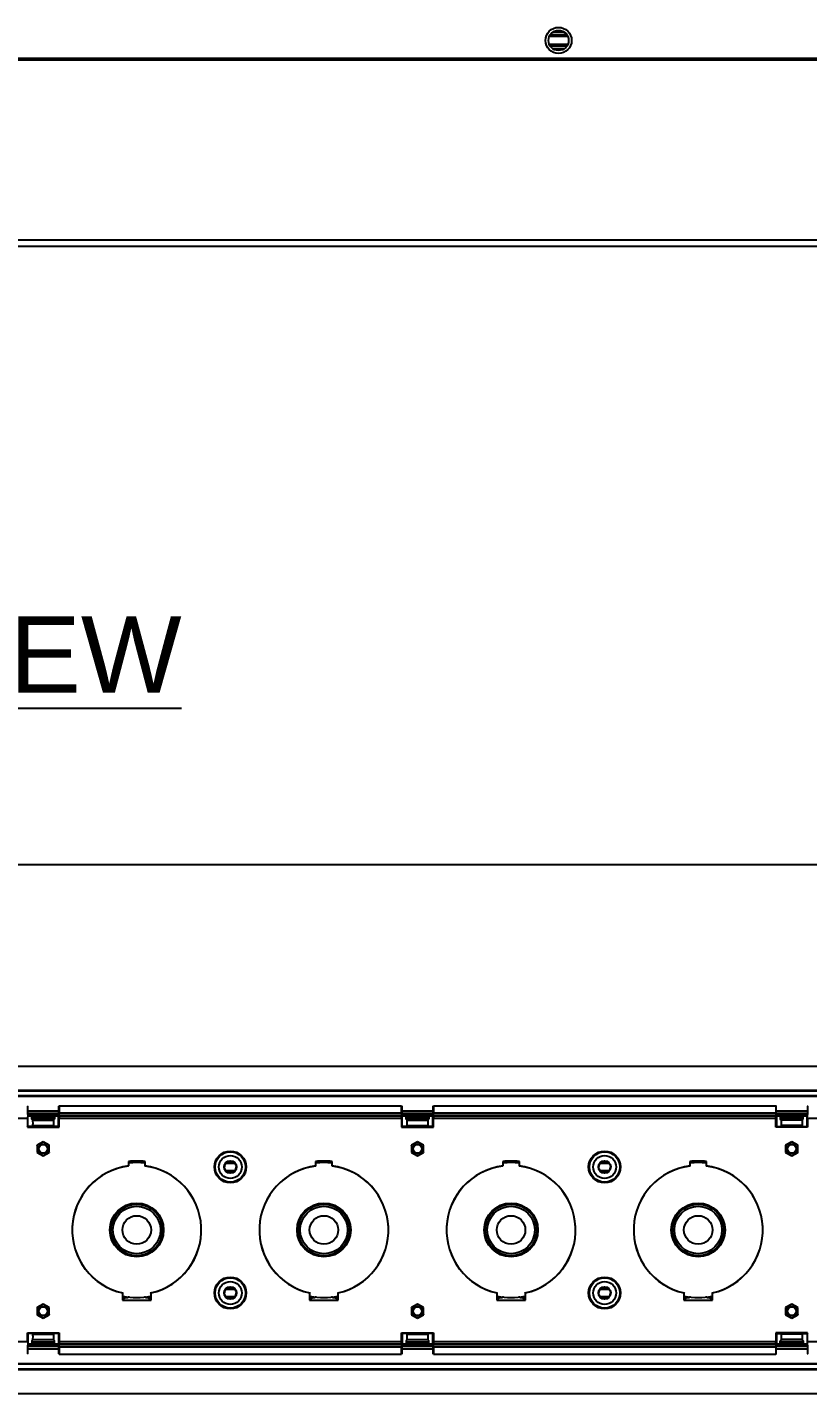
# Model space of a CAD drawing. Header units: inches. Extents: x 2.5 to 102.3, y 2 to 82.2.
# Drawn here: x 43.96 to 54.17, y 6.39 to 24.28 of the extents above; entities that cross this region are included whole.
import ezdxf
from ezdxf.enums import TextEntityAlignment as Align

# ---------------------------------------------------------------- set-up
doc = ezdxf.new("R2010")
doc.units = ezdxf.units.IN
doc.header["$MEASUREMENT"] = 0
doc.layers.add('DIM', color=1, linetype='Continuous')
doc.styles.add('Arial', font='arial.ttf')
doc.dimstyles.new('ETC EU Metric & ANSI.50 Stacked', dxfattribs={"dimscale": 2.666667, "dimtxt": 0.5, "dimasz": 0.625, "dimexe": 0.5, "dimexo": 0.5, "dimgap": 0.166667, "dimtad": 0, "dimtih": 1, "dimtoh": 1, "dimdec": 0, "dimlfac": 25.4, "dimzin": 4, "dimdsep": 46, "dimtxsty": 'Arial', "dimcen": 0.25, "dimadec": 0, "dimazin": 0, "dimtfac": 0.75, "dimtdec": 0, "dimtofl": 0, "dimtmove": 0, "dimatfit": 3, "dimfxl": 1, "dimtolj": 1, "dimtzin": 0, "dimarcsym": 0})

# ---------------------------------------------------------------- blocks, each defined once
blk = doc.blocks.new('*D1')
at = {"layer": 'Defpoints', "color": 0, "transparency": 16777216}
for p in [(80.911, 13.319), (2.513, 10.68), (80.911, 10.68)]:
    blk.add_point(p, dxfattribs=at)
at = {"layer": 'DIM', "color": 0, "lineweight": -2, "transparency": 16777216}
for p, q in [((2.513, 11.18), (2.513, 13.819)), ((80.911, 11.18), (80.911, 13.819)), ((3.138, 13.319), (40.247, 13.319)), ((80.286, 13.319), (43.177, 13.319))]:
    blk.add_line(p, q, dxfattribs=at)
at = {"layer": 'DIM', "color": 0, "transparency": 16777216}
for points in [[(3.138, 13.424), (3.138, 13.215), (2.513, 13.319)], [(80.286, 13.424), (80.286, 13.215), (80.911, 13.319)]]:
    blk.add_solid(points, dxfattribs=at)
at = {"layer": 'DIM', "color": 0, "transparency": 16777216, "char_height": 0.5, "attachment_point": 5, "style": 'Arial'}
for s, insert in [('\\A1;1991mm', (41.712, 13.741)), ('\\A1;[78.40"]', (41.712, 12.832))]:
    blk.add_mtext(s, dxfattribs=dict(at, insert=insert))

msp = doc.modelspace()

# ---------------------------------------------------------------- linework, layer by layer
for p, q in [((51.032, 24.165), (50.788, 24.165)), ((51.021, 24.185), (50.798, 24.185)), ((50.8, 24.188), (51.019, 24.188)), ((50.986, 24.222), (50.834, 24.222)), ((50.845, 24.229), (50.974, 24.229)), ((50.788, 24.062), (51.032, 24.062)), ((50.798, 24.042), (51.021, 24.042)), ((51.019, 24.039), (50.8, 24.039)), ((50.834, 24.005), (50.986, 24.005)), ((50.974, 23.998), (50.845, 23.998)), ((3.363, 23.863), (80.063, 23.863)), ((80.063, 23.854), (3.363, 23.854)), ((79.048, 23.878), (4.378, 23.878)), ((3.363, 21.5), (80.063, 21.5)), ((3.363, 21.419), (80.063, 21.419)), ((3.363, 21.419), (80.063, 21.419)), ((3.363, 10.68), (80.063, 10.68)), ((3.363, 10.367), (80.063, 10.367)), ((80.063, 10.355), (3.363, 10.355)), ((3.363, 10.295), (80.063, 10.295)), ((80.063, 10.285), (3.363, 10.285)), ((43.953, 10.163), (43.958, 10.157)), ((43.958, 10.157), (43.958, 10.068)), ((43.958, 10.096), (44.369, 10.096)), ((44.369, 10.087), (43.958, 10.087)), ((43.958, 10.068), (43.963, 10.018)), ((43.959, 10.057), (44.368, 10.057)), ((44.368, 10.055), (43.959, 10.055)), ((43.962, 10.034), (44.013, 10.034)), ((43.962, 10.031), (44.013, 10.031)), ((44.013, 9.986), (44.013, 10.055)), ((44.028, 10.041), (44.014, 10.055)), ((44.028, 10.041), (44.298, 10.041)), ((44.029, 10.031), (44.298, 10.031)), ((44.029, 10.011), (44.029, 10.031)), ((44.298, 10.041), (44.313, 10.055)), ((44.298, 10.011), (44.298, 10.031)), ((44.313, 10.055), (44.313, 9.986)), ((44.313, 10.034), (44.365, 10.034)), ((44.313, 10.031), (44.365, 10.031)), ((44.363, 10.018), (44.369, 10.068)), ((44.369, 10.157), (44.374, 10.163)), ((44.369, 10.068), (44.369, 10.157)), ((44.373, 10.036), (44.372, 10.03)), ((44.372, 10.03), (48.855, 10.03)), ((48.854, 10.036), (44.373, 10.036)), ((44.374, 10.163), (44.374, 10.07)), ((44.374, 10.163), (48.853, 10.163)), ((44.374, 10.07), (48.853, 10.07)), ((48.853, 10.07), (48.853, 10.163)), ((48.853, 10.163), (48.858, 10.157)), ((48.855, 10.03), (48.854, 10.036)), ((48.858, 10.157), (48.858, 10.068)), ((48.858, 10.096), (49.269, 10.096)), ((49.269, 10.087), (48.858, 10.087)), ((48.858, 10.068), (48.863, 10.018)), ((48.859, 10.057), (49.268, 10.057)), ((49.268, 10.055), (48.859, 10.055)), ((48.862, 10.034), (48.913, 10.034)), ((48.862, 10.031), (48.913, 10.031)), ((48.913, 9.986), (48.913, 10.055)), ((48.928, 10.041), (48.914, 10.055)), ((48.928, 10.041), (49.198, 10.041)), ((48.929, 10.031), (49.198, 10.031)), ((48.929, 10.011), (48.929, 10.031)), ((49.198, 10.041), (49.213, 10.055)), ((49.198, 10.011), (49.198, 10.031)), ((49.213, 10.055), (49.213, 9.986)), ((49.213, 10.034), (49.265, 10.034)), ((49.213, 10.031), (49.265, 10.031)), ((49.263, 10.018), (49.269, 10.068)), ((49.269, 10.157), (49.274, 10.163)), ((49.269, 10.068), (49.269, 10.157)), ((49.273, 10.036), (49.272, 10.03)), ((49.272, 10.03), (53.755, 10.03)), ((53.754, 10.036), (49.273, 10.036)), ((49.274, 10.163), (49.274, 10.07)), ((49.274, 10.163), (53.753, 10.163)), ((49.274, 10.07), (53.753, 10.07)), ((53.753, 10.163), (53.753, 10.07)), ((53.758, 10.157), (53.753, 10.163)), ((53.754, 10.036), (53.755, 10.03)), ((53.758, 10.068), (53.758, 10.157)), ((53.758, 10.096), (54.169, 10.096)), ((54.169, 10.087), (53.758, 10.087)), ((53.763, 10.018), (53.758, 10.068)), ((53.759, 10.057), (54.168, 10.057)), ((54.168, 10.055), (53.759, 10.055)), ((53.762, 10.034), (53.813, 10.034)), ((53.762, 10.031), (53.813, 10.031)), ((53.813, 10.055), (53.813, 9.986)), ((53.828, 10.041), (53.814, 10.055)), ((54.098, 10.041), (53.828, 10.041)), ((54.098, 10.031), (53.829, 10.031)), ((53.829, 10.011), (53.829, 10.031)), ((54.098, 10.041), (54.113, 10.055)), ((54.098, 10.011), (54.098, 10.031)), ((54.113, 9.986), (54.113, 10.055)), ((54.113, 10.034), (54.165, 10.034)), ((54.113, 10.031), (54.165, 10.031)), ((54.169, 10.068), (54.163, 10.018)), ((54.174, 10.163), (54.169, 10.157)), ((54.169, 10.157), (54.169, 10.068)), ((43.956, 9.996), (42.525, 9.996)), ((43.956, 9.996), (43.956, 9.884)), ((43.956, 9.884), (43.963, 9.891)), ((43.956, 9.884), (44.371, 9.884)), ((43.963, 9.891), (43.963, 10.018)), ((44.013, 9.891), (43.963, 9.891)), ((44.013, 9.986), (44.028, 10.001)), ((44.027, 9.972), (44.013, 9.986)), ((44.013, 9.891), (44.027, 9.903)), ((44.027, 9.972), (44.299, 9.972)), ((44.027, 9.903), (44.299, 9.903)), ((44.028, 10.001), (44.298, 10.001)), ((44.029, 10.011), (44.298, 10.011)), ((44.313, 9.986), (44.298, 10.001)), ((44.299, 9.972), (44.313, 9.986)), ((44.313, 9.891), (44.299, 9.903)), ((44.363, 9.891), (44.313, 9.891)), ((44.363, 9.891), (44.363, 10.018)), ((44.371, 9.884), (44.363, 9.891)), ((44.371, 9.884), (44.371, 9.996)), ((48.856, 9.996), (44.371, 9.996)), ((48.856, 9.996), (48.856, 9.884)), ((48.856, 9.884), (48.863, 9.891)), ((48.856, 9.884), (49.271, 9.884)), ((48.863, 9.891), (48.863, 10.018)), ((48.913, 9.891), (48.863, 9.891)), ((48.913, 9.986), (48.928, 10.001)), ((48.927, 9.972), (48.913, 9.986)), ((48.913, 9.891), (48.927, 9.903)), ((48.927, 9.972), (49.199, 9.972)), ((48.927, 9.903), (49.199, 9.903)), ((48.928, 10.001), (49.198, 10.001)), ((48.929, 10.011), (49.198, 10.011)), ((49.213, 9.986), (49.198, 10.001)), ((49.199, 9.972), (49.213, 9.986)), ((49.213, 9.891), (49.199, 9.903)), ((49.263, 9.891), (49.213, 9.891)), ((49.263, 9.891), (49.263, 10.018)), ((49.271, 9.884), (49.263, 9.891)), ((49.271, 9.884), (49.271, 9.996)), ((53.756, 9.996), (49.271, 9.996)), ((53.756, 9.884), (53.756, 9.996)), ((53.756, 9.884), (53.763, 9.891)), ((54.171, 9.884), (53.756, 9.884)), ((53.763, 10.018), (53.763, 9.891)), ((53.763, 9.891), (53.804, 9.891)), ((53.813, 9.986), (53.828, 10.001)), ((53.827, 9.972), (53.813, 9.986)), ((53.814, 9.892), (53.827, 9.903)), ((54.099, 9.972), (53.827, 9.972)), ((54.099, 9.903), (53.827, 9.903)), ((54.098, 10.001), (53.828, 10.001)), ((54.098, 10.011), (53.829, 10.011)), ((54.113, 9.986), (54.098, 10.001)), ((54.099, 9.972), (54.113, 9.986)), ((54.113, 9.892), (54.099, 9.903)), ((54.123, 9.891), (54.163, 9.891)), ((54.163, 9.891), (54.163, 10.018)), ((54.171, 9.884), (54.163, 9.891)), ((54.171, 9.996), (54.171, 9.884)), ((58.656, 9.996), (54.171, 9.996)), ((44.163, 9.691), (44.083, 9.645)), ((44.163, 9.688), (44.086, 9.643)), ((44.243, 9.645), (44.163, 9.691)), ((44.163, 9.688), (44.163, 9.691)), ((44.241, 9.643), (44.163, 9.688)), ((49.063, 9.691), (48.983, 9.645)), ((49.063, 9.688), (48.986, 9.643)), ((49.143, 9.645), (49.063, 9.691)), ((49.063, 9.688), (49.063, 9.691)), ((49.141, 9.643), (49.063, 9.688)), ((53.963, 9.691), (53.883, 9.645)), ((53.963, 9.688), (53.886, 9.643)), ((54.043, 9.645), (53.963, 9.691)), ((53.963, 9.688), (53.963, 9.691)), ((54.041, 9.643), (53.963, 9.688)), ((44.083, 9.645), (44.083, 9.552)), ((44.086, 9.643), (44.083, 9.645)), ((44.086, 9.554), (44.083, 9.552)), ((44.083, 9.552), (44.163, 9.506)), ((44.086, 9.643), (44.086, 9.554)), ((44.086, 9.554), (44.163, 9.509)), ((44.163, 9.509), (44.241, 9.554)), ((44.163, 9.506), (44.243, 9.552)), ((44.163, 9.509), (44.163, 9.506)), ((44.241, 9.643), (44.243, 9.645)), ((44.241, 9.554), (44.241, 9.643)), ((44.241, 9.554), (44.243, 9.552)), ((44.243, 9.552), (44.243, 9.645)), ((48.983, 9.645), (48.983, 9.552)), ((48.986, 9.643), (48.983, 9.645)), ((48.986, 9.554), (48.983, 9.552)), ((48.983, 9.552), (49.063, 9.506)), ((48.986, 9.643), (48.986, 9.554)), ((48.986, 9.554), (49.063, 9.509)), ((49.063, 9.509), (49.141, 9.554)), ((49.063, 9.506), (49.143, 9.552)), ((49.063, 9.509), (49.063, 9.506)), ((49.141, 9.643), (49.143, 9.645)), ((49.141, 9.554), (49.141, 9.643)), ((49.141, 9.554), (49.143, 9.552)), ((49.143, 9.552), (49.143, 9.645)), ((53.883, 9.645), (53.883, 9.552)), ((53.886, 9.643), (53.883, 9.645)), ((53.886, 9.554), (53.883, 9.552)), ((53.883, 9.552), (53.963, 9.506)), ((53.886, 9.643), (53.886, 9.554)), ((53.886, 9.554), (53.963, 9.509)), ((53.963, 9.509), (54.041, 9.554)), ((53.963, 9.506), (54.043, 9.552)), ((53.963, 9.509), (53.963, 9.506)), ((54.041, 9.643), (54.043, 9.645)), ((54.041, 9.554), (54.041, 9.643)), ((54.041, 9.554), (54.043, 9.552)), ((54.043, 9.552), (54.043, 9.645)), ((45.279, 9.433), (45.279, 9.374)), ((45.288, 9.424), (45.279, 9.433)), ((45.283, 9.374), (45.283, 9.421)), ((45.287, 9.416), (45.388, 9.422)), ((45.29, 9.424), (45.29, 9.424)), ((45.29, 9.424), (45.29, 9.416)), ((45.388, 9.422), (45.49, 9.416)), ((45.487, 9.424), (45.487, 9.424)), ((45.487, 9.416), (45.487, 9.424)), ((45.488, 9.424), (45.498, 9.433)), ((45.494, 9.421), (45.494, 9.374)), ((45.498, 9.374), (45.498, 9.433)), ((46.541, 9.332), (46.558, 9.306)), ((46.552, 9.409), (46.673, 9.409)), ((46.553, 9.314), (46.676, 9.314)), ((46.556, 9.309), (46.671, 9.309)), ((46.669, 9.306), (46.558, 9.306)), ((46.584, 9.433), (46.559, 9.417)), ((46.67, 9.414), (46.563, 9.414)), ((46.565, 9.416), (46.669, 9.416)), ((46.579, 9.43), (46.634, 9.43)), ((46.582, 9.432), (46.63, 9.432)), ((46.644, 9.433), (46.614, 9.439)), ((46.643, 9.289), (46.668, 9.306)), ((46.686, 9.39), (46.669, 9.416)), ((46.685, 9.331), (46.691, 9.361)), ((47.729, 9.433), (47.729, 9.374)), ((47.738, 9.424), (47.729, 9.433)), ((47.733, 9.374), (47.733, 9.421)), ((47.737, 9.416), (47.838, 9.422)), ((47.74, 9.424), (47.74, 9.424)), ((47.74, 9.424), (47.74, 9.416)), ((47.838, 9.422), (47.94, 9.416)), ((47.937, 9.424), (47.937, 9.424)), ((47.937, 9.416), (47.937, 9.424)), ((47.938, 9.424), (47.948, 9.433)), ((47.944, 9.421), (47.944, 9.374)), ((47.948, 9.374), (47.948, 9.433)), ((50.179, 9.433), (50.179, 9.374)), ((50.188, 9.424), (50.179, 9.433)), ((50.183, 9.374), (50.183, 9.421)), ((50.187, 9.416), (50.288, 9.422)), ((50.19, 9.424), (50.19, 9.424)), ((50.19, 9.424), (50.19, 9.416)), ((50.288, 9.422), (50.39, 9.416)), ((50.387, 9.424), (50.387, 9.424)), ((50.387, 9.416), (50.387, 9.424)), ((50.388, 9.424), (50.398, 9.433)), ((50.394, 9.421), (50.394, 9.374)), ((50.398, 9.374), (50.398, 9.433)), ((51.441, 9.332), (51.458, 9.306)), ((51.452, 9.409), (51.573, 9.409)), ((51.453, 9.314), (51.576, 9.314)), ((51.456, 9.309), (51.571, 9.309)), ((51.569, 9.306), (51.458, 9.306)), ((51.484, 9.433), (51.459, 9.417)), ((51.57, 9.414), (51.463, 9.414)), ((51.465, 9.416), (51.569, 9.416)), ((51.479, 9.43), (51.534, 9.43)), ((51.482, 9.432), (51.53, 9.432)), ((51.544, 9.433), (51.514, 9.439)), ((51.543, 9.289), (51.568, 9.306)), ((51.586, 9.39), (51.569, 9.416)), ((51.585, 9.331), (51.591, 9.361)), ((52.629, 9.433), (52.629, 9.374)), ((52.638, 9.424), (52.629, 9.433)), ((52.633, 9.374), (52.633, 9.421)), ((52.637, 9.416), (52.738, 9.422)), ((52.64, 9.424), (52.64, 9.424)), ((52.64, 9.424), (52.64, 9.416)), ((52.738, 9.422), (52.84, 9.416)), ((52.837, 9.424), (52.837, 9.424)), ((52.837, 9.416), (52.837, 9.424)), ((52.838, 9.424), (52.848, 9.433)), ((52.844, 9.421), (52.844, 9.374)), ((52.848, 9.374), (52.848, 9.433)), ((46.577, 9.292), (46.648, 9.292)), ((46.583, 9.289), (46.613, 9.283)), ((51.477, 9.292), (51.548, 9.292)), ((51.483, 9.289), (51.513, 9.283)), ((45.2, 7.712), (45.2, 7.615)), ((45.206, 7.664), (45.206, 7.712)), ((45.571, 7.712), (45.571, 7.664)), ((45.577, 7.615), (45.577, 7.712)), ((46.674, 7.758), (46.551, 7.758)), ((46.553, 7.761), (46.672, 7.761)), ((46.67, 7.764), (46.556, 7.764)), ((46.558, 7.766), (46.669, 7.766)), ((46.584, 7.783), (46.559, 7.767)), ((46.579, 7.78), (46.65, 7.78)), ((46.644, 7.783), (46.614, 7.789)), ((46.686, 7.74), (46.669, 7.766)), ((46.685, 7.681), (46.691, 7.711)), ((47.65, 7.712), (47.65, 7.615)), ((47.656, 7.664), (47.656, 7.712)), ((48.021, 7.712), (48.021, 7.664)), ((48.027, 7.615), (48.027, 7.712)), ((50.1, 7.712), (50.1, 7.615)), ((50.106, 7.664), (50.106, 7.712)), ((50.471, 7.712), (50.471, 7.664)), ((50.477, 7.615), (50.477, 7.712)), ((51.574, 7.758), (51.451, 7.758)), ((51.453, 7.761), (51.572, 7.761)), ((51.57, 7.764), (51.456, 7.764)), ((51.458, 7.766), (51.569, 7.766)), ((51.484, 7.783), (51.459, 7.767)), ((51.479, 7.78), (51.55, 7.78)), ((51.544, 7.783), (51.514, 7.789)), ((51.586, 7.74), (51.569, 7.766)), ((51.585, 7.681), (51.591, 7.711)), ((52.55, 7.712), (52.55, 7.615)), ((52.556, 7.664), (52.556, 7.712)), ((52.921, 7.712), (52.921, 7.664)), ((52.927, 7.615), (52.927, 7.712)), ((44.163, 7.566), (44.083, 7.52)), ((44.083, 7.52), (44.083, 7.427)), ((44.086, 7.518), (44.083, 7.52)), ((44.163, 7.563), (44.086, 7.518)), ((44.086, 7.518), (44.086, 7.429)), ((44.243, 7.52), (44.163, 7.566)), ((44.163, 7.563), (44.163, 7.566)), ((44.241, 7.518), (44.163, 7.563)), ((44.241, 7.518), (44.243, 7.52)), ((44.241, 7.429), (44.241, 7.518)), ((44.243, 7.427), (44.243, 7.52)), ((45.2, 7.615), (45.213, 7.628)), ((45.2, 7.615), (45.577, 7.615)), ((45.213, 7.628), (45.213, 7.66)), ((45.215, 7.63), (45.243, 7.654)), ((45.243, 7.654), (45.243, 7.662)), ((45.243, 7.654), (45.275, 7.654)), ((45.501, 7.654), (45.534, 7.654)), ((45.534, 7.654), (45.534, 7.662)), ((45.562, 7.63), (45.534, 7.654)), ((45.563, 7.66), (45.563, 7.628)), ((45.577, 7.615), (45.563, 7.628)), ((46.541, 7.682), (46.558, 7.656)), ((46.553, 7.663), (46.675, 7.663)), ((46.556, 7.659), (46.664, 7.659)), ((46.662, 7.656), (46.558, 7.656)), ((46.583, 7.639), (46.613, 7.633)), ((46.593, 7.642), (46.648, 7.642)), ((46.597, 7.641), (46.645, 7.641)), ((46.643, 7.639), (46.668, 7.656)), ((47.65, 7.615), (47.663, 7.628)), ((47.65, 7.615), (48.027, 7.615)), ((47.663, 7.628), (47.663, 7.66)), ((47.665, 7.63), (47.693, 7.654)), ((47.693, 7.654), (47.693, 7.662)), ((47.693, 7.654), (47.725, 7.654)), ((47.951, 7.654), (47.984, 7.654)), ((47.984, 7.654), (47.984, 7.662)), ((48.012, 7.63), (47.984, 7.654)), ((48.013, 7.66), (48.013, 7.628)), ((48.027, 7.615), (48.013, 7.628)), ((49.063, 7.566), (48.983, 7.52)), ((48.983, 7.52), (48.983, 7.427)), ((48.986, 7.518), (48.983, 7.52)), ((49.063, 7.563), (48.986, 7.518)), ((48.986, 7.518), (48.986, 7.429)), ((49.143, 7.52), (49.063, 7.566)), ((49.063, 7.563), (49.063, 7.566)), ((49.141, 7.518), (49.063, 7.563)), ((49.141, 7.518), (49.143, 7.52)), ((49.141, 7.429), (49.141, 7.518)), ((49.143, 7.427), (49.143, 7.52)), ((50.1, 7.615), (50.113, 7.628)), ((50.1, 7.615), (50.477, 7.615)), ((50.113, 7.628), (50.113, 7.66)), ((50.115, 7.63), (50.143, 7.654)), ((50.143, 7.654), (50.143, 7.662)), ((50.143, 7.654), (50.175, 7.654)), ((50.401, 7.654), (50.434, 7.654)), ((50.434, 7.654), (50.434, 7.662)), ((50.462, 7.63), (50.434, 7.654)), ((50.463, 7.66), (50.463, 7.628)), ((50.477, 7.615), (50.463, 7.628)), ((51.441, 7.682), (51.458, 7.656)), ((51.453, 7.663), (51.575, 7.663)), ((51.456, 7.659), (51.564, 7.659)), ((51.562, 7.656), (51.458, 7.656)), ((51.483, 7.639), (51.513, 7.633)), ((51.493, 7.642), (51.548, 7.642)), ((51.497, 7.641), (51.545, 7.641)), ((51.543, 7.639), (51.568, 7.656)), ((52.55, 7.615), (52.563, 7.628)), ((52.55, 7.615), (52.927, 7.615)), ((52.563, 7.628), (52.563, 7.66)), ((52.565, 7.63), (52.593, 7.654)), ((52.593, 7.654), (52.593, 7.662)), ((52.593, 7.654), (52.625, 7.654)), ((52.851, 7.654), (52.884, 7.654)), ((52.884, 7.654), (52.884, 7.662)), ((52.912, 7.63), (52.884, 7.654)), ((52.913, 7.66), (52.913, 7.628)), ((52.927, 7.615), (52.913, 7.628)), ((53.963, 7.566), (53.883, 7.52)), ((53.883, 7.52), (53.883, 7.427)), ((53.886, 7.518), (53.883, 7.52)), ((53.963, 7.563), (53.886, 7.518)), ((53.886, 7.518), (53.886, 7.429)), ((54.043, 7.52), (53.963, 7.566)), ((53.963, 7.563), (53.963, 7.566)), ((54.041, 7.518), (53.963, 7.563)), ((54.041, 7.518), (54.043, 7.52)), ((54.041, 7.429), (54.041, 7.518)), ((54.043, 7.427), (54.043, 7.52)), ((44.086, 7.429), (44.083, 7.427)), ((44.083, 7.427), (44.163, 7.381)), ((44.086, 7.429), (44.163, 7.384)), ((44.163, 7.384), (44.241, 7.429)), ((44.163, 7.381), (44.243, 7.427)), ((44.163, 7.384), (44.163, 7.381)), ((44.241, 7.429), (44.243, 7.427)), ((48.986, 7.429), (48.983, 7.427)), ((48.983, 7.427), (49.063, 7.381)), ((48.986, 7.429), (49.063, 7.384)), ((49.063, 7.384), (49.141, 7.429)), ((49.063, 7.381), (49.143, 7.427)), ((49.063, 7.384), (49.063, 7.381)), ((49.141, 7.429), (49.143, 7.427)), ((53.886, 7.429), (53.883, 7.427)), ((53.883, 7.427), (53.963, 7.381)), ((53.886, 7.429), (53.963, 7.384)), ((53.963, 7.384), (54.041, 7.429)), ((53.963, 7.381), (54.043, 7.427)), ((53.963, 7.384), (53.963, 7.381)), ((54.041, 7.429), (54.043, 7.427)), ((43.956, 7.076), (43.956, 7.189)), ((43.956, 7.189), (43.963, 7.181)), ((43.956, 7.189), (44.371, 7.189)), ((43.963, 7.181), (43.963, 7.054)), ((44.013, 7.181), (43.963, 7.181)), ((44.013, 7.181), (44.027, 7.17)), ((44.027, 7.17), (44.299, 7.17)), ((44.313, 7.181), (44.299, 7.17)), ((44.363, 7.181), (44.313, 7.181)), ((44.371, 7.189), (44.363, 7.181)), ((44.363, 7.181), (44.363, 7.054)), ((44.371, 7.189), (44.371, 7.076)), ((48.856, 7.076), (48.856, 7.189)), ((48.856, 7.189), (48.863, 7.181)), ((48.856, 7.189), (49.271, 7.189)), ((48.863, 7.181), (48.863, 7.054)), ((48.913, 7.181), (48.863, 7.181)), ((48.913, 7.181), (48.927, 7.17)), ((48.927, 7.17), (49.199, 7.17)), ((49.213, 7.181), (49.199, 7.17)), ((49.263, 7.181), (49.213, 7.181)), ((49.271, 7.189), (49.263, 7.181)), ((49.263, 7.054), (49.263, 7.181)), ((49.271, 7.189), (49.271, 7.076)), ((53.756, 7.189), (53.756, 7.076)), ((53.756, 7.189), (53.763, 7.181)), ((54.171, 7.189), (53.756, 7.189)), ((53.763, 7.181), (53.763, 7.054)), ((53.763, 7.181), (53.813, 7.181)), ((53.813, 7.181), (53.827, 7.17)), ((54.099, 7.17), (53.827, 7.17)), ((54.113, 7.181), (54.099, 7.17)), ((54.113, 7.181), (54.163, 7.181)), ((54.171, 7.189), (54.163, 7.181)), ((54.163, 7.181), (54.163, 7.054)), ((54.171, 7.076), (54.171, 7.189)), ((42.525, 7.076), (43.956, 7.076)), ((43.963, 7.054), (43.958, 7.004)), ((43.958, 7.004), (43.958, 6.915)), ((43.958, 6.985), (44.369, 6.985)), ((43.959, 7.017), (44.368, 7.017)), ((44.368, 7.015), (43.959, 7.015)), ((44.013, 7.041), (43.962, 7.041)), ((44.013, 7.038), (43.962, 7.038)), ((44.027, 7.1), (44.013, 7.086)), ((44.013, 7.086), (44.013, 7.017)), ((44.013, 7.086), (44.028, 7.071)), ((44.028, 7.031), (44.014, 7.017)), ((44.027, 7.1), (44.299, 7.1)), ((44.028, 7.071), (44.298, 7.071)), ((44.028, 7.031), (44.298, 7.031)), ((44.029, 7.061), (44.029, 7.041)), ((44.029, 7.061), (44.298, 7.061)), ((44.029, 7.041), (44.298, 7.041)), ((44.313, 7.086), (44.298, 7.071)), ((44.298, 7.061), (44.298, 7.041)), ((44.298, 7.031), (44.313, 7.017)), ((44.299, 7.1), (44.313, 7.086)), ((44.313, 7.017), (44.313, 7.086)), ((44.365, 7.041), (44.313, 7.041)), ((44.365, 7.038), (44.313, 7.038)), ((44.369, 7.004), (44.363, 7.054)), ((44.369, 6.915), (44.369, 7.004)), ((44.371, 7.076), (48.856, 7.076)), ((44.372, 7.042), (44.373, 7.036)), ((48.855, 7.042), (44.372, 7.042)), ((44.373, 7.036), (48.854, 7.036)), ((48.853, 7.003), (44.374, 7.003)), ((44.374, 7.003), (44.374, 6.909)), ((48.853, 6.909), (48.853, 7.003)), ((48.854, 7.036), (48.855, 7.042)), ((48.863, 7.054), (48.858, 7.004)), ((48.858, 7.004), (48.858, 6.915)), ((48.858, 6.985), (49.269, 6.985)), ((48.859, 7.017), (49.268, 7.017)), ((49.268, 7.015), (48.859, 7.015)), ((48.913, 7.041), (48.862, 7.041)), ((48.913, 7.038), (48.862, 7.038)), ((48.927, 7.1), (48.913, 7.086)), ((48.913, 7.086), (48.913, 7.017)), ((48.913, 7.086), (48.928, 7.071)), ((48.928, 7.031), (48.914, 7.017)), ((48.927, 7.1), (49.199, 7.1)), ((48.928, 7.071), (49.198, 7.071)), ((48.928, 7.031), (49.198, 7.031)), ((48.929, 7.061), (48.929, 7.041)), ((48.929, 7.061), (49.198, 7.061)), ((48.929, 7.041), (49.198, 7.041)), ((49.213, 7.086), (49.198, 7.071)), ((49.198, 7.061), (49.198, 7.041)), ((49.198, 7.031), (49.213, 7.017)), ((49.199, 7.1), (49.213, 7.086)), ((49.213, 7.017), (49.213, 7.086)), ((49.265, 7.041), (49.213, 7.041)), ((49.265, 7.038), (49.213, 7.038)), ((49.269, 7.004), (49.263, 7.054)), ((49.269, 6.915), (49.269, 7.004)), ((49.271, 7.076), (53.756, 7.076)), ((49.272, 7.042), (49.273, 7.036)), ((53.755, 7.042), (49.272, 7.042)), ((49.273, 7.036), (53.754, 7.036)), ((53.753, 7.003), (49.274, 7.003)), ((49.274, 7.003), (49.274, 6.909)), ((53.753, 7.003), (53.753, 6.909)), ((53.755, 7.042), (53.754, 7.036)), ((53.758, 7.004), (53.763, 7.054)), ((53.758, 6.915), (53.758, 7.004)), ((53.758, 6.985), (54.169, 6.985)), ((53.759, 7.017), (54.168, 7.017)), ((54.168, 7.015), (53.759, 7.015)), ((53.813, 7.041), (53.762, 7.041)), ((53.813, 7.038), (53.762, 7.038)), ((53.827, 7.1), (53.813, 7.086)), ((53.813, 7.086), (53.828, 7.071)), ((53.813, 7.017), (53.813, 7.086)), ((53.828, 7.031), (53.814, 7.017)), ((54.099, 7.1), (53.827, 7.1)), ((54.098, 7.071), (53.828, 7.071)), ((54.098, 7.031), (53.828, 7.031)), ((53.829, 7.061), (53.829, 7.041)), ((54.098, 7.061), (53.829, 7.061)), ((54.098, 7.041), (53.829, 7.041)), ((54.113, 7.086), (54.098, 7.071)), ((54.098, 7.061), (54.098, 7.041)), ((54.098, 7.031), (54.113, 7.017)), ((54.099, 7.1), (54.113, 7.086)), ((54.113, 7.086), (54.113, 7.017)), ((54.165, 7.041), (54.113, 7.041)), ((54.165, 7.038), (54.113, 7.038)), ((54.163, 7.054), (54.169, 7.004)), ((54.169, 7.004), (54.169, 6.915)), ((54.171, 7.076), (58.656, 7.076)), ((43.958, 6.915), (43.953, 6.909)), ((44.369, 6.977), (43.958, 6.977)), ((44.374, 6.909), (44.369, 6.915)), ((44.374, 6.909), (48.853, 6.909)), ((48.858, 6.915), (48.853, 6.909)), ((49.269, 6.977), (48.858, 6.977)), ((49.274, 6.909), (49.269, 6.915)), ((49.274, 6.909), (53.753, 6.909)), ((53.753, 6.909), (53.758, 6.915)), ((54.169, 6.977), (53.758, 6.977)), ((54.169, 6.915), (54.174, 6.909)), ((3.363, 6.787), (80.063, 6.787)), ((80.063, 6.777), (3.363, 6.777)), ((3.363, 6.717), (80.063, 6.717)), ((80.063, 6.705), (3.363, 6.705)), ((3.363, 6.393), (80.063, 6.393))]:
    msp.add_line(p, q)
at = {"flags": 128}
for points in [[(45.487, 9.424), (45.488, 9.424), (45.489, 9.424)], [(46.542, 9.392), (46.537, 9.377), (46.535, 9.361)], [(47.937, 9.424), (47.938, 9.424), (47.939, 9.424)], [(50.387, 9.424), (50.388, 9.424), (50.389, 9.424)], [(51.442, 9.392), (51.437, 9.377), (51.435, 9.361)], [(52.837, 9.424), (52.838, 9.424), (52.839, 9.424)], [(46.542, 7.742), (46.537, 7.727), (46.535, 7.711)], [(51.442, 7.742), (51.437, 7.727), (51.435, 7.711)]]:
    msp.add_lwpolyline(points, dxfattribs=at)
for centre, radius in [((50.91, 24.113), 0.171), ((50.91, 24.113), 0.132), ((44.163, 9.599), 0.062), ((44.163, 9.599), 0.0564), ((46.613, 9.361), 0.209), ((46.613, 9.361), 0.199), ((46.613, 9.361), 0.15), ((49.063, 9.599), 0.062), ((49.063, 9.599), 0.0564), ((51.513, 9.361), 0.209), ((51.513, 9.361), 0.199), ((51.513, 9.361), 0.15), ((53.963, 9.599), 0.062), ((53.963, 9.599), 0.0564), ((46.613, 9.361), 0.0809), ((46.613, 9.361), 0.08), ((46.613, 9.361), 0.078), ((51.513, 9.361), 0.0809), ((51.513, 9.361), 0.08), ((51.513, 9.361), 0.078), ((45.388, 8.536), 0.352), ((45.388, 8.536), 0.337), ((45.388, 8.536), 0.311), ((47.838, 8.536), 0.352), ((47.838, 8.536), 0.337), ((47.838, 8.536), 0.311), ((50.288, 8.536), 0.352), ((50.288, 8.536), 0.337), ((50.288, 8.536), 0.311), ((52.738, 8.536), 0.352), ((52.738, 8.536), 0.337), ((52.738, 8.536), 0.311), ((45.388, 8.536), 0.187), ((47.838, 8.536), 0.187), ((50.288, 8.536), 0.187), ((52.738, 8.536), 0.187), ((46.613, 7.711), 0.209), ((46.613, 7.711), 0.199), ((51.513, 7.711), 0.209), ((51.513, 7.711), 0.199), ((46.613, 7.711), 0.15), ((46.613, 7.711), 0.0809), ((46.613, 7.711), 0.08), ((46.613, 7.711), 0.078), ((51.513, 7.711), 0.15), ((51.513, 7.711), 0.0809), ((51.513, 7.711), 0.08), ((51.513, 7.711), 0.078), ((44.163, 7.474), 0.062), ((44.163, 7.474), 0.0564), ((49.063, 7.474), 0.062), ((49.063, 7.474), 0.0564), ((53.963, 7.474), 0.062), ((53.963, 7.474), 0.0564)]:
    msp.add_circle(centre, radius)
for centre, radius, start, end in [((45.388, 8.536), 0.845, 97.4403, 257.1306), ((45.388, 8.536), 0.845, 97.1531, 257.538), ((45.388, 8.536), 0.903, 83.0398, 96.9602), ((45.288, 9.419), 0.00491, 73.6308, 95.165), ((45.388, 8.536), 0.893, 83.6615, 96.3385), ((45.388, 8.536), 0.845, 282.462, 82.8469), ((45.388, 8.536), 0.845, 282.8694, 82.5597), ((47.838, 8.536), 0.845, 97.4403, 257.1306), ((47.838, 8.536), 0.845, 97.1531, 257.538), ((47.838, 8.536), 0.903, 83.0398, 96.9602), ((47.738, 9.419), 0.00491, 73.6308, 95.165), ((47.838, 8.536), 0.893, 83.6615, 96.3385), ((47.838, 8.536), 0.845, 282.462, 82.8469), ((47.838, 8.536), 0.845, 282.8694, 82.5597), ((50.288, 8.536), 0.845, 97.4403, 257.1306), ((50.288, 8.536), 0.845, 97.1531, 257.538), ((50.288, 8.536), 0.903, 83.0398, 96.9602), ((50.188, 9.419), 0.00488, 73.5664, 95.2294), ((50.288, 8.536), 0.893, 83.6615, 96.3385), ((50.288, 8.536), 0.845, 282.462, 82.8469), ((50.288, 8.536), 0.845, 282.8694, 82.5597), ((52.738, 8.536), 0.845, 97.4403, 257.1306), ((52.738, 8.536), 0.845, 97.1531, 257.538), ((52.738, 8.536), 0.903, 83.0398, 96.9602), ((52.638, 9.419), 0.0049, 73.6039, 95.199), ((52.738, 8.536), 0.893, 83.6615, 96.3385), ((52.738, 8.536), 0.845, 282.462, 82.8469), ((52.738, 8.536), 0.845, 282.8694, 82.5597), ((45.388, 8.536), 0.886, 258.1276, 281.8724), ((47.838, 8.536), 0.886, 258.1276, 281.8724), ((50.288, 8.536), 0.886, 258.1276, 281.8724), ((52.738, 8.536), 0.886, 258.1276, 281.8724)]:
    msp.add_arc(centre, radius, start, end)
for centre, major_axis, ratio, start_param, end_param in [((44.028, 10.031), (0, 0.01), 0.087489, 4.712389, 6.195919), ((44.299, 10.031), (0, 0.01), 0.087489, 0.087266, 1.570796), ((44.374, 9.996), (0, 0.04), 0.069927, 0.558599, 1.570796), ((44.371, 10.07), (0, 0.04), 0.069927, 3.700192, 4.712389), ((48.855, 10.07), (0, 0.04), 0.069927, 1.570796, 2.582993), ((48.853, 9.996), (0, 0.04), 0.069927, 4.712389, 5.724586), ((48.928, 10.031), (0, 0.01), 0.087489, 4.712389, 6.195919), ((49.199, 10.031), (0, 0.01), 0.087489, 0.087266, 1.570796), ((49.274, 9.996), (0, 0.04), 0.069927, 0.558599, 1.570796), ((49.271, 10.07), (0, 0.04), 0.069927, 3.700192, 4.712389), ((53.755, 10.07), (0, 0.04), 0.069927, 1.570796, 2.582993), ((53.753, 9.996), (0, 0.04), 0.069927, 4.712389, 5.724586), ((53.828, 10.031), (0, 0.01), 0.087489, 4.712389, 6.195919), ((54.099, 10.031), (0, 0.01), 0.087489, 0.087266, 1.570796), ((44.027, 9.937), (0, 0.035), 0.087489, 3.211406, 6.195919), ((44.028, 10.011), (0, 0.01), 0.087489, 3.228859, 4.712389), ((44.3, 9.937), (0, 0.035), 0.087489, 0.087266, 3.071779), ((44.299, 10.011), (0, 0.01), 0.087489, 1.570796, 3.054326), ((48.927, 9.937), (0, 0.035), 0.087489, 3.211406, 6.195919), ((48.928, 10.011), (0, 0.01), 0.087489, 3.228859, 4.712389), ((49.2, 9.937), (0, 0.035), 0.087489, 0.087266, 3.071779), ((49.199, 10.011), (0, 0.01), 0.087489, 1.570796, 3.054326), ((53.804, 9.892), (0.01, 0), 0.069927, 4.712389, 6.195919), ((53.827, 9.937), (0, 0.035), 0.087489, 3.211406, 6.195919), ((53.828, 10.011), (0, 0.01), 0.087489, 3.228859, 4.712389), ((54.1, 9.937), (0, 0.035), 0.087489, 0.087266, 3.071779), ((54.099, 10.011), (0, 0.01), 0.087489, 1.570796, 3.054326), ((54.123, 9.892), (0.01, 0), 0.069927, 3.228859, 4.712389), ((45.217, 8.536), (0.858, 0), 0.979895, 1.493818, 1.498858), ((46.28, 8.536), (1.488, 0), 0.800731, 2.299958, 2.304621), ((44.497, 8.536), (1.488, 0), 0.800731, 0.836972, 0.841634), ((45.56, 8.536), (0.858, 0), 0.979895, 1.642735, 1.647775), ((47.667, 8.536), (0.858, 0), 0.979895, 1.493818, 1.498858), ((48.73, 8.536), (1.488, 0), 0.800731, 2.299958, 2.304621), ((46.947, 8.536), (1.488, 0), 0.800731, 0.836972, 0.841634), ((48.01, 8.536), (0.858, 0), 0.979895, 1.642735, 1.647775), ((50.117, 8.536), (0.858, 0), 0.979895, 1.493818, 1.498858), ((51.18, 8.536), (1.488, 0), 0.800731, 2.299958, 2.304621), ((49.397, 8.536), (1.488, 0), 0.800731, 0.836972, 0.841634), ((50.46, 8.536), (0.858, 0), 0.979895, 1.642735, 1.647775), ((52.567, 8.536), (0.858, 0), 0.979895, 1.493818, 1.498858), ((53.63, 8.536), (1.488, 0), 0.800731, 2.299958, 2.304621), ((51.847, 8.536), (1.488, 0), 0.800731, 0.836972, 0.841634), ((52.91, 8.536), (0.858, 0), 0.979895, 1.642735, 1.647775), ((45.27, 8.536), (0.836, 0), 0.989844, 4.629089, 4.636353), ((45.507, 8.536), (0.836, 0), 0.989844, 4.788425, 4.795689), ((47.72, 8.536), (0.836, 0), 0.989844, 4.629089, 4.636353), ((47.957, 8.536), (0.836, 0), 0.989844, 4.788425, 4.795689), ((50.17, 8.536), (0.836, 0), 0.989844, 4.629089, 4.636353), ((50.407, 8.536), (0.836, 0), 0.989844, 4.788425, 4.795689), ((52.62, 8.536), (0.836, 0), 0.989844, 4.629089, 4.636353), ((52.857, 8.536), (0.836, 0), 0.989844, 4.788425, 4.795689), ((45.894, 8.536), (1.184, 0), 0.904333, 4.092801, 4.100295), ((45.205, 7.63), (0.01, 0), 0.122785, 5.766147, 6.143559), ((45.388, 7.645), (0.137, 0), 0.122792, 2.398015, 2.540061), ((45.388, 7.645), (0.137, 0), 0.122792, 0.601532, 0.743578), ((45.572, 7.63), (0.01, 0), 0.122785, 3.281219, 3.658631), ((44.883, 8.536), (1.184, 0), 0.904333, 5.324483, 5.331976), ((48.344, 8.536), (1.184, 0), 0.904333, 4.092801, 4.100295), ((47.655, 7.63), (0.01, 0), 0.122785, 5.766147, 6.143559), ((47.838, 7.645), (0.137, 0), 0.122792, 2.398014, 2.540061), ((47.838, 7.645), (0.137, 0), 0.122792, 0.601532, 0.743578), ((48.022, 7.63), (0.01, 0), 0.122785, 3.281219, 3.658631), ((47.333, 8.536), (1.184, 0), 0.904333, 5.324483, 5.331976), ((50.794, 8.536), (1.184, 0), 0.904333, 4.092801, 4.100295), ((50.105, 7.63), (0.01, 0), 0.122785, 5.766147, 6.143559), ((50.288, 7.645), (0.137, 0), 0.122792, 2.398015, 2.540061), ((50.288, 7.645), (0.137, 0), 0.122792, 0.601532, 0.743578), ((50.472, 7.63), (0.01, 0), 0.122785, 3.281219, 3.658631), ((49.783, 8.536), (1.184, 0), 0.904333, 5.324483, 5.331976), ((53.244, 8.536), (1.184, 0), 0.904333, 4.092801, 4.100295), ((52.555, 7.63), (0.01, 0), 0.122785, 5.766147, 6.143559), ((52.738, 7.645), (0.137, 0), 0.122792, 2.398015, 2.540061), ((52.738, 7.645), (0.137, 0), 0.122792, 0.601532, 0.743578), ((52.922, 7.63), (0.01, 0), 0.122785, 3.281219, 3.658631), ((52.233, 8.536), (1.184, 0), 0.904333, 5.324483, 5.331976), ((44.027, 7.135), (0, 0.035), 0.087489, 3.228859, 6.213372), ((44.3, 7.135), (0, 0.035), 0.087489, 0.069813, 3.054326), ((48.927, 7.135), (0, 0.035), 0.087489, 3.228859, 6.213372), ((49.2, 7.135), (0, 0.035), 0.087489, 0.069813, 3.054326), ((53.827, 7.135), (0, 0.035), 0.087489, 3.228859, 6.213372), ((54.1, 7.135), (0, 0.035), 0.087489, 0.069813, 3.054326), ((44.028, 7.061), (0, 0.01), 0.087489, 4.712389, 6.195919), ((44.028, 7.041), (0, 0.01), 0.087489, 3.228859, 4.712389), ((44.299, 7.061), (0, 0.01), 0.087489, 0.087266, 1.570796), ((44.299, 7.041), (0, 0.01), 0.087489, 1.570796, 3.054326), ((44.374, 7.076), (0, 0.04), 0.069927, 1.570796, 2.582993), ((44.371, 7.003), (0, 0.04), 0.069927, 4.712389, 5.724586), ((48.855, 7.003), (0, 0.04), 0.069927, 0.558599, 1.570796), ((48.853, 7.076), (0, 0.04), 0.069927, 3.700192, 4.712389), ((48.928, 7.061), (0, 0.01), 0.087489, 4.712389, 6.195919), ((48.928, 7.041), (0, 0.01), 0.087489, 3.228859, 4.712389), ((49.199, 7.061), (0, 0.01), 0.087489, 0.087266, 1.570796), ((49.199, 7.041), (0, 0.01), 0.087489, 1.570796, 3.054326), ((49.274, 7.076), (0, 0.04), 0.069927, 1.570796, 2.582993), ((49.271, 7.003), (0, 0.04), 0.069927, 4.712389, 5.724586), ((53.755, 7.003), (0, 0.04), 0.069927, 0.558599, 1.570796), ((53.753, 7.076), (0, 0.04), 0.069927, 3.700192, 4.712389), ((53.828, 7.061), (0, 0.01), 0.087489, 4.712389, 6.195919), ((53.828, 7.041), (0, 0.01), 0.087489, 3.228859, 4.712389), ((54.099, 7.061), (0, 0.01), 0.087489, 0.087266, 1.570796), ((54.099, 7.041), (0, 0.01), 0.087489, 1.570796, 3.054326)]:
    msp.add_ellipse(centre, major_axis=major_axis, ratio=ratio, start_param=start_param, end_param=end_param)

# ---------------------------------------------------------------- texts
at = {"layer": 'DIM', "style": 'Arial'}
msp.add_text('%%UFRONT VIEW', height=1, dxfattribs=at).set_placement((41.591, 15.571), align=Align.CENTER)

# ---------------------------------------------------------------- dimensions: what is measured, and where the dimension line sits
at = {"layer": 'DIM'}
dim = msp.add_linear_dim(base=(80.911, 13.319), p1=(2.513, 10.68), p2=(80.911, 10.68), dimstyle='ETC EU Metric & ANSI.50 Stacked', override={"dimpost": 'mm\\X'}, dxfattribs=at)
dim.commit()
dim.dimension.update_dxf_attribs({"geometry": '*D1', "text_midpoint": (41.712, 13.319)})

doc.saveas('drawing.dxf')
